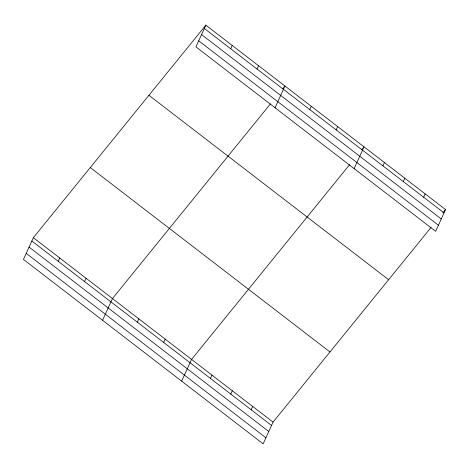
<?xml version="1.0" encoding="UTF-8"?>
<svg xmlns="http://www.w3.org/2000/svg" width="469" height="469" viewBox="0 0 469 469"><rect width="100%" height="100%" fill="white"/><g stroke="black" fill="none" stroke-linecap="round" stroke-linejoin="round"><path stroke-width="0.7" d="M205.85 25.15L195.942 46.888L435.642 231.317L445.55 209.573L205.85 25.15L33.358 237.683L23.45 259.427L263.15 443.85L273.058 422.112L431.093 227.389M58.203 261.309L59.727 257.973M84.572 281.593L86.091 278.258M102.553 320.286L112.46 298.548L270.496 103.819M230.695 48.77L232.214 45.434M137.306 322.168L138.824 318.832M257.065 69.06L258.583 65.724M163.675 342.452L165.194 339.116M275.045 107.753L284.953 86.009L282.69 88.793M181.655 381.145L191.563 359.406L349.593 164.683M309.798 109.629L311.316 106.293M210.417 378.419L211.935 375.083M336.162 129.919L337.686 126.583M230.789 394.095L232.307 390.759M354.142 168.611L364.05 146.867L361.792 149.652M251.161 409.771L252.685 406.435M382.903 165.879L384.428 162.544M403.281 181.556L404.8 178.22M423.654 197.232L425.178 193.896M442.842 212.914L445.55 209.573M204.332 28.486L444.032 212.908M201.559 34.559L441.265 218.982M198.709 40.815L438.409 225.243M148.925 95.283L388.625 279.712M90.283 167.55L329.983 351.973M33.358 237.683L273.058 422.112M31.839 241.019L271.539 425.447M29.072 247.093L268.772 431.521M26.217 253.354L265.917 437.776"/></g></svg>
